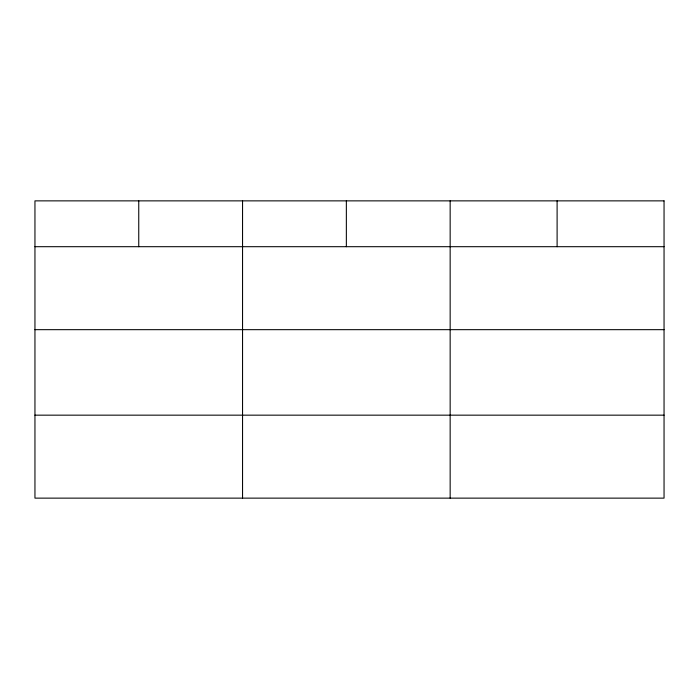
<?xml version="1.0" encoding="UTF-8"?>
<svg xmlns="http://www.w3.org/2000/svg" width="699" height="699" viewBox="0 0 699 699"><rect width="100%" height="100%" fill="white"/><g stroke="black" fill="none" stroke-linecap="round" stroke-linejoin="round"><path stroke-width="1.05" d="M34.95 246.695L664.05 246.695M34.95 329.666L664.05 329.666M34.95 415.162L664.05 415.162M557.103 200.866L557.103 246.695M450.156 200.866L450.156 498.134M346.354 200.866L346.354 246.695M242.553 200.866L242.553 498.134M138.752 200.866L138.752 246.695M664.05 200.866L34.95 200.866L34.95 498.134L664.05 498.134L664.05 200.866"/></g></svg>
